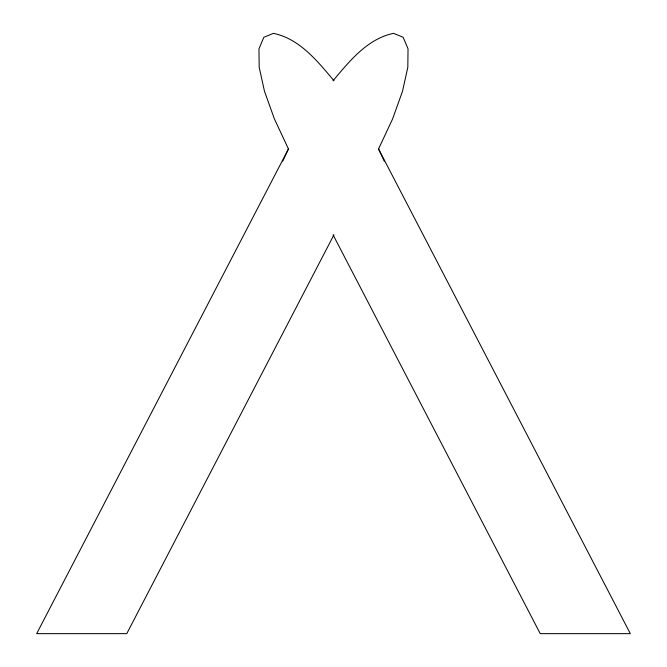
<?xml version="1.0" encoding="UTF-8"?>
<svg xmlns="http://www.w3.org/2000/svg" width="667" height="667" viewBox="0 0 667 667"><rect width="100%" height="100%" fill="white"/><g stroke="black" fill="none" stroke-linecap="round" stroke-linejoin="round"><path stroke-width="1" d="M282.758 161.122L288.452 148.966L274.445 119.043L264.457 91.162L259.18 67.217L258.963 48.841L263.824 37.294L273.437 33.35C299.633 38.769 317.6 61.264 333.992 80.782M384.242 161.122L378.548 148.966L392.555 119.043L402.543 91.162L407.82 67.217L408.037 48.841L403.176 37.294L393.563 33.35C367.367 38.769 349.4 61.264 333.008 80.782M288.452 148.966L36.668 633.65L126.763 633.65L333.942 234.826M378.548 148.966L630.332 633.65L540.237 633.65L333.058 234.826"/></g></svg>
